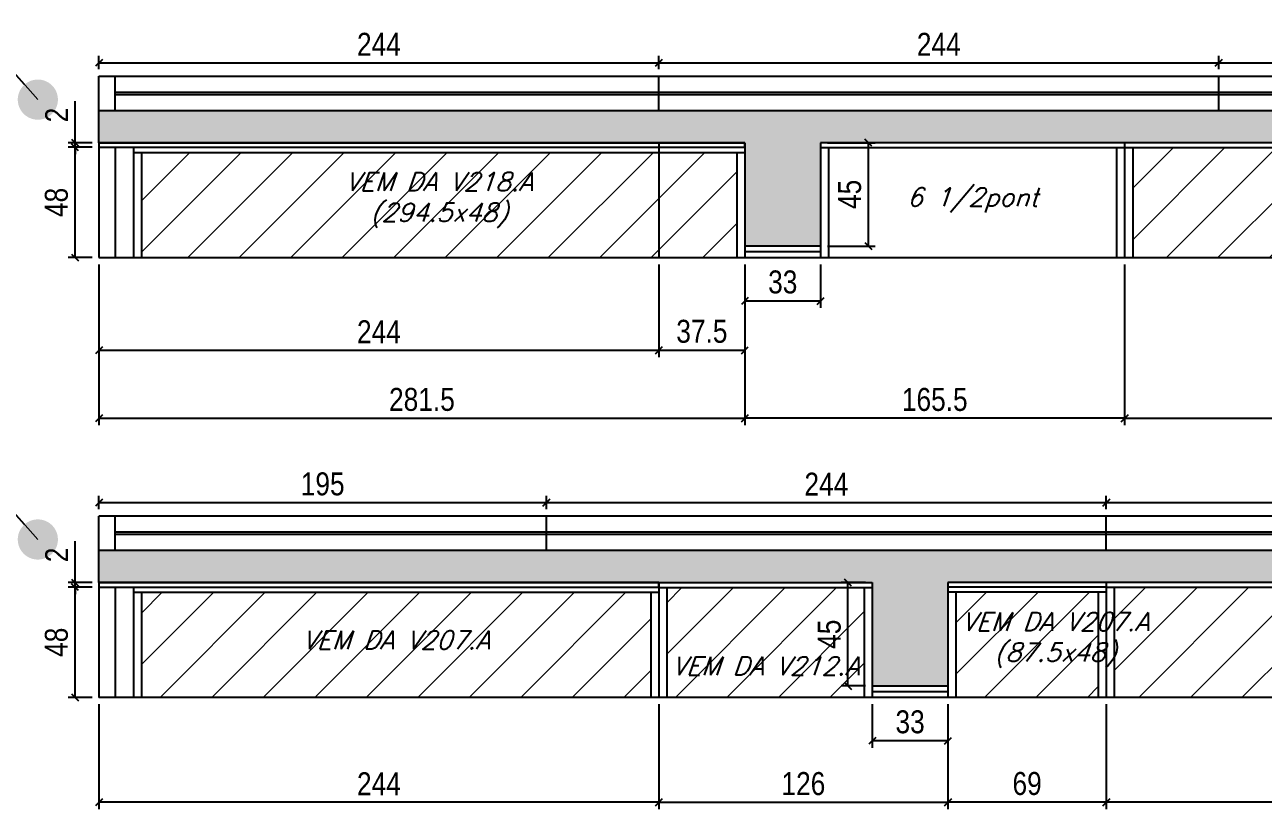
# Model space of a CAD drawing. Extents: x 2603 to 22413, y 1253 to 30260.
# Drawn here: x 16893 to 17432, y 25838 to 26180 of the extents above; entities that cross this region are included whole.
import ezdxf

# ---------------------------------------------------------------- set-up
doc = ezdxf.new("R2010")
doc.units = 0
for name, color, linetype in [('COTA', 241, 'Continuous'), ('Painéis', 200, 'Continuous'), ('SARR_2.2x7', 40, 'Continuous'), ('SARR_3.5x7', 81, 'Continuous'), ('SARR_EDITAR', 141, 'Continuous'), ('texto', 7, 'Continuous')]:
    doc.layers.add(name, color=color, linetype=linetype)
doc.layers.add('Hachura', color=251, linetype='Continuous', lineweight=9)
doc.styles.add('COTA TECNICA', font='techl___.ttf', dxfattribs={"height": 10})
doc.styles.add('Romans', font='romans.shx')
doc.styles.get("Standard").update_dxf_attribs({"font": 'arial.ttf'})
doc.dimstyles.new('3x', dxfattribs={"dimtxt": 10, "dimasz": 5, "dimexe": 7, "dimexo": 5, "dimgap": 4, "dimtad": 1, "dimdec": 4, "dimlfac": 0.3333333333333333, "dimdsep": 46, "dimtxsty": 'Standard', "dimblk": 'DOT', "dimcen": 0.09, "dimclrd": 1, "dimclre": 1, "dimclrt": 2, "dimadec": 0, "dimazin": 2, "dimtfac": 1, "dimtdec": 4, "dimtmove": 0, "dimatfit": 3, "dimldrblk": 'DOT', "dimfxl": 1, "dimtolj": 1, "dimtzin": 0, "dimlwd": 9, "dimlwe": 9, "dimarcsym": 0})
doc.dimstyles.new('PAINEL', dxfattribs={"dimtxt": 10, "dimasz": 3, "dimexe": 3, "dimexo": 3, "dimgap": 3, "dimtad": 1, "dimdec": 1, "dimzin": 12, "dimdsep": 46, "dimtxsty": 'COTA TECNICA', "dimblk1": 'OBLIQUE', "dimblk2": 'OBLIQUE', "dimsah": 1, "dimcen": 0.9, "dimclrd": 4, "dimclre": 4, "dimclrt": 240, "dimadec": 1, "dimazin": 3, "dimtfac": 1, "dimtdec": 1, "dimtmove": 0, "dimatfit": 3, "dimfxl": 1, "dimtolj": 1, "dimtzin": 12, "dimarcsym": 0})
pattern_1 = [(45, (0, 0), (-11.22532015133644, 11.22532015133644), [])]

# ---------------------------------------------------------------- blocks, each defined once
blk = doc.blocks.new('_Oblique')
at = {"color": 0, "linetype": 'ByBlock', "lineweight": -2}
blk.add_line((-0.5, -0.5), (0.5, 0.5), dxfattribs=at)
blk = doc.blocks.new('*D189')
at = {"layer": 'COTA', "color": 4, "linetype": 'ByBlock', "lineweight": -2, "transparency": 16777216}
for p, q in [((17206.38558820728, 26075.51497811414), (17206.38558820728, 26005.51596621071)), ((17371.88558820728, 26075.51497811414), (17371.88558820728, 26005.51596621071)), ((17371.88558820728, 26008.51596621071), (17206.38558820728, 26008.51596621071))]:
    blk.add_line(p, q, dxfattribs=at)
at = {"layer": 'Defpoints', "color": 0, "linetype": 'ByBlock', "transparency": 16777216}
for p in [(17206.38558820728, 26078.51497811414), (17371.88558820728, 26078.51497811414), (17206.38558820728, 26008.51596621071)]:
    blk.add_point(p, dxfattribs=at)
at = {"layer": 'COTA', "color": 4, "linetype": 'ByBlock', "lineweight": -2, "transparency": 16777216, "xscale": 3, "yscale": 3, "zscale": 3, "rotation": 180}
blk.add_blockref('_Oblique', (17206.38558820728, 26008.51596621071), dxfattribs=at)
at = {"layer": 'COTA', "color": 4, "linetype": 'ByBlock', "lineweight": -2, "transparency": 16777216, "xscale": 3, "yscale": 3, "zscale": 3}
blk.add_blockref('_Oblique', (17371.88558820728, 26008.51596621071), dxfattribs=at)
at = {"layer": 'COTA', "color": 240, "linetype": 'ByBlock', "transparency": 16777216, "insert": (17289.13558820728, 26016.62561533352), "char_height": 10, "attachment_point": 5, "style": 'COTA TECNICA'}
blk.add_mtext('\\A1;165.5', dxfattribs=at)
blk = doc.blocks.new('*D190')
at = {"layer": 'COTA', "color": 4, "linetype": 'ByBlock', "lineweight": -2, "transparency": 16777216}
for p, q in [((16924.88558820728, 26075.51497811414), (16924.88558820728, 26005.5159662107)), ((17206.38558820728, 26075.51497811414), (17206.38558820728, 26005.5159662107)), ((16924.88558820728, 26008.5159662107), (17206.38558820728, 26008.5159662107))]:
    blk.add_line(p, q, dxfattribs=at)
at = {"layer": 'Defpoints', "color": 0, "linetype": 'ByBlock', "transparency": 16777216}
for p in [(16924.88558820728, 26078.51497811414), (17206.38558820728, 26078.51497811414), (17206.38558820728, 26008.5159662107)]:
    blk.add_point(p, dxfattribs=at)
at = {"layer": 'COTA', "color": 4, "linetype": 'ByBlock', "lineweight": -2, "transparency": 16777216, "xscale": 3, "yscale": 3, "zscale": 3, "rotation": 180}
blk.add_blockref('_Oblique', (16924.88558820728, 26008.5159662107), dxfattribs=at)
at = {"layer": 'COTA', "color": 4, "linetype": 'ByBlock', "lineweight": -2, "transparency": 16777216, "xscale": 3, "yscale": 3, "zscale": 3}
blk.add_blockref('_Oblique', (17206.38558820728, 26008.5159662107), dxfattribs=at)
at = {"layer": 'COTA', "color": 240, "linetype": 'ByBlock', "transparency": 16777216, "insert": (17065.63558820728, 26016.64754515807), "char_height": 10, "attachment_point": 5, "style": 'COTA TECNICA'}
blk.add_mtext('\\A1;281.5', dxfattribs=at)
blk = doc.blocks.new('*D1182')
at = {"layer": 'COTA', "color": 4, "linetype": 'ByBlock', "lineweight": -2, "transparency": 16777216}
for p, q in [((16924.88558820728, 26160.51497811412), (16924.88558820728, 26166.31221834393)), ((16924.88558820728, 26163.31221834393), (17168.88558820728, 26163.31221834393)), ((17168.88558820728, 26160.51497811412), (17168.88558820728, 26166.31221834393))]:
    blk.add_line(p, q, dxfattribs=at)
at = {"layer": 'Defpoints', "color": 0, "linetype": 'ByBlock', "transparency": 16777216}
for p in [(17168.88558820728, 26163.31221834393), (16924.88558820728, 26157.51497811412), (17168.88558820728, 26157.51497811412)]:
    blk.add_point(p, dxfattribs=at)
at = {"layer": 'COTA', "color": 4, "linetype": 'ByBlock', "lineweight": -2, "transparency": 16777216, "xscale": 3, "yscale": 3, "zscale": 3, "rotation": 180}
blk.add_blockref('_Oblique', (16924.88558820728, 26163.31221834393), dxfattribs=at)
at = {"layer": 'COTA', "color": 4, "linetype": 'ByBlock', "lineweight": -2, "transparency": 16777216, "xscale": 3, "yscale": 3, "zscale": 3}
blk.add_blockref('_Oblique', (17168.88558820728, 26163.31221834393), dxfattribs=at)
at = {"layer": 'COTA', "color": 240, "linetype": 'ByBlock', "transparency": 16777216, "insert": (17046.88558820728, 26171.38531775913), "char_height": 10, "attachment_point": 5, "style": 'COTA TECNICA'}
blk.add_mtext('\\A1;244', dxfattribs=at)
blk = doc.blocks.new('*D1183')
at = {"layer": 'COTA', "color": 4, "linetype": 'ByBlock', "lineweight": -2, "transparency": 16777216}
for p, q in [((17168.88558820728, 26160.51497811412), (17168.88558820728, 26166.31221834393)), ((17168.88558820728, 26163.31221834393), (17412.88558820728, 26163.31221834393)), ((17412.88558820728, 26160.51497811412), (17412.88558820728, 26166.31221834393))]:
    blk.add_line(p, q, dxfattribs=at)
at = {"layer": 'Defpoints', "color": 0, "linetype": 'ByBlock', "transparency": 16777216}
for p in [(17412.88558820728, 26163.31221834393), (17168.88558820728, 26157.51497811412), (17412.88558820728, 26157.51497811412)]:
    blk.add_point(p, dxfattribs=at)
at = {"layer": 'COTA', "color": 4, "linetype": 'ByBlock', "lineweight": -2, "transparency": 16777216, "xscale": 3, "yscale": 3, "zscale": 3, "rotation": 180}
blk.add_blockref('_Oblique', (17168.88558820728, 26163.31221834393), dxfattribs=at)
at = {"layer": 'COTA', "color": 4, "linetype": 'ByBlock', "lineweight": -2, "transparency": 16777216, "xscale": 3, "yscale": 3, "zscale": 3}
blk.add_blockref('_Oblique', (17412.88558820728, 26163.31221834393), dxfattribs=at)
at = {"layer": 'COTA', "color": 240, "linetype": 'ByBlock', "transparency": 16777216, "insert": (17290.88558820728, 26171.38531775913), "char_height": 10, "attachment_point": 5, "style": 'COTA TECNICA'}
blk.add_mtext('\\A1;244', dxfattribs=at)
blk = doc.blocks.new('*D1184')
at = {"layer": 'COTA', "color": 4, "linetype": 'ByBlock', "lineweight": -2, "transparency": 16777216}
for p, q in [((17242.38558820729, 26128.51497811414), (17263.19079688621, 26128.51497811414)), ((17260.19079688621, 26083.51497811413), (17260.19079688621, 26128.51497811414)), ((17242.38558820729, 26083.51497811413), (17263.19079688621, 26083.51497811413))]:
    blk.add_line(p, q, dxfattribs=at)
at = {"layer": 'Defpoints', "color": 0, "linetype": 'ByBlock', "transparency": 16777216}
for p in [(17239.38558820729, 26128.51497811414), (17260.19079688621, 26128.51497811414), (17239.38558820729, 26083.51497811413)]:
    blk.add_point(p, dxfattribs=at)
at = {"layer": 'COTA', "color": 4, "linetype": 'ByBlock', "lineweight": -2, "transparency": 16777216, "xscale": 3, "yscale": 3, "zscale": 3}
for p, rotation in [((17260.19079688621, 26128.51497811414), 90), ((17260.19079688621, 26083.51497811413), 270)]:
    blk.add_blockref('_Oblique', p, dxfattribs=dict(at, rotation=rotation))
at = {"layer": 'COTA', "color": 240, "linetype": 'ByBlock', "transparency": 16777216, "insert": (17252.08114776341, 26106.01497811412), "char_height": 10, "attachment_point": 5, "rotation": 90, "style": 'COTA TECNICA'}
blk.add_mtext('\\A1;45', dxfattribs=at)
blk = doc.blocks.new('*D1185')
at = {"layer": 'COTA', "color": 4, "linetype": 'ByBlock', "lineweight": -2, "transparency": 16777216}
for p, q in [((17206.38558820728, 26075.51497811414), (17206.38558820728, 26056.58873225741)), ((17239.38558820728, 26075.51497811414), (17239.38558820728, 26056.58873225741)), ((17206.38558820728, 26059.58873225741), (17239.38558820728, 26059.58873225741))]:
    blk.add_line(p, q, dxfattribs=at)
at = {"layer": 'Defpoints', "color": 0, "linetype": 'ByBlock', "transparency": 16777216}
for p in [(17206.38558820728, 26078.51497811414), (17239.38558820728, 26078.51497811414), (17239.38558820728, 26059.58873225741)]:
    blk.add_point(p, dxfattribs=at)
at = {"layer": 'COTA', "color": 4, "linetype": 'ByBlock', "lineweight": -2, "transparency": 16777216, "xscale": 3, "yscale": 3, "zscale": 3, "rotation": 180}
blk.add_blockref('_Oblique', (17206.38558820728, 26059.58873225741), dxfattribs=at)
at = {"layer": 'COTA', "color": 4, "linetype": 'ByBlock', "lineweight": -2, "transparency": 16777216, "xscale": 3, "yscale": 3, "zscale": 3}
blk.add_blockref('_Oblique', (17239.38558820728, 26059.58873225741), dxfattribs=at)
at = {"layer": 'COTA', "color": 240, "linetype": 'ByBlock', "transparency": 16777216, "insert": (17222.88558820728, 26067.80803050302), "char_height": 10, "attachment_point": 5, "style": 'COTA TECNICA'}
blk.add_mtext('\\A1;33', dxfattribs=at)
blk = doc.blocks.new('*D1186')
at = {"layer": 'COTA', "color": 4, "linetype": 'ByBlock', "lineweight": -2, "transparency": 16777216}
for p, q in [((16924.88558820728, 26075.51497811414), (16924.88558820728, 26035.0991804323)), ((17168.88558820728, 26075.51497811414), (17168.88558820728, 26035.0991804323)), ((16924.88558820728, 26038.0991804323), (17168.88558820728, 26038.0991804323))]:
    blk.add_line(p, q, dxfattribs=at)
at = {"layer": 'Defpoints', "color": 0, "linetype": 'ByBlock', "transparency": 16777216}
for p in [(16924.88558820728, 26078.51497811414), (17168.88558820728, 26078.51497811414), (17168.88558820728, 26038.0991804323)]:
    blk.add_point(p, dxfattribs=at)
at = {"layer": 'COTA', "color": 4, "linetype": 'ByBlock', "lineweight": -2, "transparency": 16777216, "xscale": 3, "yscale": 3, "zscale": 3, "rotation": 180}
blk.add_blockref('_Oblique', (16924.88558820728, 26038.0991804323), dxfattribs=at)
at = {"layer": 'COTA', "color": 4, "linetype": 'ByBlock', "lineweight": -2, "transparency": 16777216, "xscale": 3, "yscale": 3, "zscale": 3}
blk.add_blockref('_Oblique', (17168.88558820728, 26038.0991804323), dxfattribs=at)
at = {"layer": 'COTA', "color": 240, "linetype": 'ByBlock', "transparency": 16777216, "insert": (17046.88558820728, 26046.1722798475), "char_height": 10, "attachment_point": 5, "style": 'COTA TECNICA'}
blk.add_mtext('\\A1;244', dxfattribs=at)
blk = doc.blocks.new('*D1187')
at = {"layer": 'COTA', "color": 4, "linetype": 'ByBlock', "lineweight": -2, "transparency": 16777216}
for p, q in [((17168.88558820728, 26075.51497811414), (17168.88558820728, 26035.0991804323)), ((17206.38558820728, 26075.51497811413), (17206.38558820728, 26035.0991804323)), ((17168.88558820728, 26038.0991804323), (17206.38558820728, 26038.0991804323))]:
    blk.add_line(p, q, dxfattribs=at)
at = {"layer": 'Defpoints', "color": 0, "linetype": 'ByBlock', "transparency": 16777216}
for p in [(17168.88558820728, 26078.51497811414), (17206.38558820728, 26078.51497811413), (17206.38558820728, 26038.0991804323)]:
    blk.add_point(p, dxfattribs=at)
at = {"layer": 'COTA', "color": 4, "linetype": 'ByBlock', "lineweight": -2, "transparency": 16777216, "xscale": 3, "yscale": 3, "zscale": 3, "rotation": 180}
blk.add_blockref('_Oblique', (17168.88558820728, 26038.0991804323), dxfattribs=at)
at = {"layer": 'COTA', "color": 4, "linetype": 'ByBlock', "lineweight": -2, "transparency": 16777216, "xscale": 3, "yscale": 3, "zscale": 3}
blk.add_blockref('_Oblique', (17206.38558820728, 26038.0991804323), dxfattribs=at)
at = {"layer": 'COTA', "color": 240, "linetype": 'ByBlock', "transparency": 16777216, "insert": (17187.63558820728, 26046.31847867791), "char_height": 10, "attachment_point": 5, "style": 'COTA TECNICA'}
blk.add_mtext('\\A1;37.5', dxfattribs=at)
blk = doc.blocks.new('*D1188')
at = {"layer": 'COTA', "color": 4, "linetype": 'ByBlock', "lineweight": -2, "transparency": 16777216}
for p, q in [((17371.88558820728, 26075.51497811414), (17371.88558820728, 26005.51596621071)), ((17615.88558820728, 26075.51497811414), (17615.88558820728, 26005.51596621071)), ((17371.88558820728, 26008.51596621071), (17615.88558820728, 26008.51596621071))]:
    blk.add_line(p, q, dxfattribs=at)
at = {"layer": 'Defpoints', "color": 0, "linetype": 'ByBlock', "transparency": 16777216}
for p in [(17371.88558820728, 26078.51497811414), (17615.88558820728, 26078.51497811414), (17615.88558820728, 26008.51596621071)]:
    blk.add_point(p, dxfattribs=at)
at = {"layer": 'COTA', "color": 4, "linetype": 'ByBlock', "lineweight": -2, "transparency": 16777216, "xscale": 3, "yscale": 3, "zscale": 3, "rotation": 180}
blk.add_blockref('_Oblique', (17371.88558820728, 26008.51596621071), dxfattribs=at)
at = {"layer": 'COTA', "color": 4, "linetype": 'ByBlock', "lineweight": -2, "transparency": 16777216, "xscale": 3, "yscale": 3, "zscale": 3}
blk.add_blockref('_Oblique', (17615.88558820728, 26008.51596621071), dxfattribs=at)
at = {"layer": 'COTA', "color": 240, "linetype": 'ByBlock', "transparency": 16777216, "insert": (17493.88558820728, 26016.58906562591), "char_height": 10, "attachment_point": 5, "style": 'COTA TECNICA'}
blk.add_mtext('\\A1;244', dxfattribs=at)
blk = doc.blocks.new('*D1189')
at = {"layer": 'COTA', "color": 4, "linetype": 'ByBlock', "lineweight": -2, "transparency": 16777216}
for p, q in [((17412.88558820728, 26160.51497811412), (17412.88558820728, 26166.31221834393)), ((17412.88558820728, 26163.31221834393), (17615.88558820728, 26163.31221834393)), ((17615.88558820728, 26160.51497811413), (17615.88558820728, 26166.31221834393))]:
    blk.add_line(p, q, dxfattribs=at)
at = {"layer": 'Defpoints', "color": 0, "linetype": 'ByBlock', "transparency": 16777216}
for p in [(17615.88558820728, 26163.31221834393), (17412.88558820728, 26157.51497811412), (17615.88558820728, 26157.51497811413)]:
    blk.add_point(p, dxfattribs=at)
at = {"layer": 'COTA', "color": 4, "linetype": 'ByBlock', "lineweight": -2, "transparency": 16777216, "xscale": 3, "yscale": 3, "zscale": 3, "rotation": 180}
blk.add_blockref('_Oblique', (17412.88558820728, 26163.31221834393), dxfattribs=at)
at = {"layer": 'COTA', "color": 4, "linetype": 'ByBlock', "lineweight": -2, "transparency": 16777216, "xscale": 3, "yscale": 3, "zscale": 3}
blk.add_blockref('_Oblique', (17615.88558820728, 26163.31221834393), dxfattribs=at)
at = {"layer": 'COTA', "color": 240, "linetype": 'ByBlock', "transparency": 16777216, "insert": (17514.38558820728, 26171.53151658954), "char_height": 10, "attachment_point": 5, "style": 'COTA TECNICA'}
blk.add_mtext('\\A1;203', dxfattribs=at)
blk = doc.blocks.new('*D195')
at = {"layer": 'COTA', "color": 4, "linetype": 'ByBlock', "lineweight": -2, "transparency": 16777216}
for p, q in [((17168.88558820728, 25883.92262358747), (17168.88558820728, 25838.2089515407)), ((17294.88558820728, 25883.92262358747), (17294.88558820728, 25838.2089515407)), ((17168.88558820728, 25841.2089515407), (17294.88558820728, 25841.2089515407))]:
    blk.add_line(p, q, dxfattribs=at)
at = {"layer": 'Defpoints', "color": 0, "linetype": 'ByBlock', "transparency": 16777216}
for p in [(17168.88558820728, 25886.92262358747), (17294.88558820728, 25886.92262358747), (17294.88558820728, 25841.2089515407)]:
    blk.add_point(p, dxfattribs=at)
at = {"layer": 'COTA', "color": 4, "linetype": 'ByBlock', "lineweight": -2, "transparency": 16777216, "xscale": 3, "yscale": 3, "zscale": 3, "rotation": 180}
blk.add_blockref('_Oblique', (17168.88558820728, 25841.2089515407), dxfattribs=at)
at = {"layer": 'COTA', "color": 4, "linetype": 'ByBlock', "lineweight": -2, "transparency": 16777216, "xscale": 3, "yscale": 3, "zscale": 3}
blk.add_blockref('_Oblique', (17294.88558820728, 25841.2089515407), dxfattribs=at)
at = {"layer": 'COTA', "color": 240, "linetype": 'ByBlock', "transparency": 16777216, "insert": (17231.88558820728, 25849.31129072198), "char_height": 10, "attachment_point": 5, "style": 'COTA TECNICA'}
blk.add_mtext('\\A1;126', dxfattribs=at)
blk = doc.blocks.new('*D1190')
at = {"layer": 'COTA', "color": 4, "linetype": 'ByBlock', "lineweight": -2, "transparency": 16777216}
for p, q in [((17363.88558820728, 25968.92262358746), (17363.88558820728, 25974.71986381726)), ((17607.88558820728, 25968.92262358746), (17607.88558820728, 25974.71986381726)), ((17607.88558820728, 25971.71986381726), (17363.88558820728, 25971.71986381726))]:
    blk.add_line(p, q, dxfattribs=at)
at = {"layer": 'Defpoints', "color": 0, "linetype": 'ByBlock', "transparency": 16777216}
for p in [(17363.88558820728, 25971.71986381726), (17363.88558820728, 25965.92262358746), (17607.88558820728, 25965.92262358746)]:
    blk.add_point(p, dxfattribs=at)
at = {"layer": 'COTA', "color": 4, "linetype": 'ByBlock', "lineweight": -2, "transparency": 16777216, "xscale": 3, "yscale": 3, "zscale": 3, "rotation": 180}
blk.add_blockref('_Oblique', (17363.88558820728, 25971.71986381726), dxfattribs=at)
at = {"layer": 'COTA', "color": 4, "linetype": 'ByBlock', "lineweight": -2, "transparency": 16777216, "xscale": 3, "yscale": 3, "zscale": 3}
blk.add_blockref('_Oblique', (17607.88558820728, 25971.71986381726), dxfattribs=at)
at = {"layer": 'COTA', "color": 240, "linetype": 'ByBlock', "transparency": 16777216, "insert": (17485.88558820728, 25979.79296323247), "char_height": 10, "attachment_point": 5, "style": 'COTA TECNICA'}
blk.add_mtext('\\A1;244', dxfattribs=at)
blk = doc.blocks.new('*D1191')
at = {"layer": 'COTA', "color": 4, "linetype": 'ByBlock', "lineweight": -2, "transparency": 16777216}
for p, q in [((17119.88558820728, 25968.92262358745), (17119.88558820728, 25974.71986381726)), ((17363.88558820728, 25968.92262358746), (17363.88558820728, 25974.71986381726)), ((17363.88558820728, 25971.71986381726), (17119.88558820728, 25971.71986381726))]:
    blk.add_line(p, q, dxfattribs=at)
at = {"layer": 'Defpoints', "color": 0, "linetype": 'ByBlock', "transparency": 16777216}
for p in [(17119.88558820728, 25971.71986381726), (17119.88558820728, 25965.92262358745), (17363.88558820728, 25965.92262358746)]:
    blk.add_point(p, dxfattribs=at)
at = {"layer": 'COTA', "color": 4, "linetype": 'ByBlock', "lineweight": -2, "transparency": 16777216, "xscale": 3, "yscale": 3, "zscale": 3, "rotation": 180}
blk.add_blockref('_Oblique', (17119.88558820728, 25971.71986381726), dxfattribs=at)
at = {"layer": 'COTA', "color": 4, "linetype": 'ByBlock', "lineweight": -2, "transparency": 16777216, "xscale": 3, "yscale": 3, "zscale": 3}
blk.add_blockref('_Oblique', (17363.88558820728, 25971.71986381726), dxfattribs=at)
at = {"layer": 'COTA', "color": 240, "linetype": 'ByBlock', "transparency": 16777216, "insert": (17241.88558820728, 25979.79296323247), "char_height": 10, "attachment_point": 5, "style": 'COTA TECNICA'}
blk.add_mtext('\\A1;244', dxfattribs=at)
blk = doc.blocks.new('*D1192')
at = {"layer": 'COTA', "color": 4, "linetype": 'ByBlock', "lineweight": -2, "transparency": 16777216}
for p, q in [((17258.88558820729, 25936.92262358747), (17248.30686062446, 25936.92262358747)), ((17251.30686062446, 25891.92262358747), (17251.30686062446, 25936.92262358747)), ((17258.88558820729, 25891.92262358747), (17248.30686062446, 25891.92262358747))]:
    blk.add_line(p, q, dxfattribs=at)
at = {"layer": 'Defpoints', "color": 0, "linetype": 'ByBlock', "transparency": 16777216}
for p in [(17251.30686062446, 25936.92262358747), (17261.88558820729, 25936.92262358747), (17261.88558820729, 25891.92262358747)]:
    blk.add_point(p, dxfattribs=at)
at = {"layer": 'COTA', "color": 4, "linetype": 'ByBlock', "lineweight": -2, "transparency": 16777216, "xscale": 3, "yscale": 3, "zscale": 3}
for p, rotation in [((17251.30686062446, 25936.92262358747), 90), ((17251.30686062446, 25891.92262358747), 270)]:
    blk.add_blockref('_Oblique', p, dxfattribs=dict(at, rotation=rotation))
at = {"layer": 'COTA', "color": 240, "linetype": 'ByBlock', "transparency": 16777216, "insert": (17243.19721150165, 25914.42262358746), "char_height": 10, "attachment_point": 5, "rotation": 90, "style": 'COTA TECNICA'}
blk.add_mtext('\\A1;45', dxfattribs=at)
blk = doc.blocks.new('*D1193')
at = {"layer": 'COTA', "color": 4, "linetype": 'ByBlock', "lineweight": -2, "transparency": 16777216}
for p, q in [((17261.88558820728, 25883.92262358748), (17261.88558820728, 25864.99637773074)), ((17294.88558820728, 25883.92262358747), (17294.88558820728, 25864.99637773074)), ((17294.88558820728, 25867.99637773074), (17261.88558820728, 25867.99637773074))]:
    blk.add_line(p, q, dxfattribs=at)
at = {"layer": 'Defpoints', "color": 0, "linetype": 'ByBlock', "transparency": 16777216}
for p in [(17261.88558820728, 25886.92262358748), (17294.88558820728, 25886.92262358747), (17261.88558820728, 25867.99637773074)]:
    blk.add_point(p, dxfattribs=at)
at = {"layer": 'COTA', "color": 4, "linetype": 'ByBlock', "lineweight": -2, "transparency": 16777216, "xscale": 3, "yscale": 3, "zscale": 3, "rotation": 180}
blk.add_blockref('_Oblique', (17261.88558820728, 25867.99637773074), dxfattribs=at)
at = {"layer": 'COTA', "color": 4, "linetype": 'ByBlock', "lineweight": -2, "transparency": 16777216, "xscale": 3, "yscale": 3, "zscale": 3}
blk.add_blockref('_Oblique', (17294.88558820728, 25867.99637773074), dxfattribs=at)
at = {"layer": 'COTA', "color": 240, "linetype": 'ByBlock', "transparency": 16777216, "insert": (17278.38558820728, 25876.21567597636), "char_height": 10, "attachment_point": 5, "style": 'COTA TECNICA'}
blk.add_mtext('\\A1;33', dxfattribs=at)
blk = doc.blocks.new('*D1194')
at = {"layer": 'COTA', "color": 4, "linetype": 'ByBlock', "lineweight": -2, "transparency": 16777216}
for p, q in [((17363.88558820728, 25883.92262358747), (17363.88558820728, 25838.2089515407)), ((17607.88558820728, 25883.92262358747), (17607.88558820728, 25838.2089515407)), ((17607.88558820728, 25841.2089515407), (17363.88558820728, 25841.2089515407))]:
    blk.add_line(p, q, dxfattribs=at)
at = {"layer": 'Defpoints', "color": 0, "linetype": 'ByBlock', "transparency": 16777216}
for p in [(17363.88558820728, 25886.92262358747), (17607.88558820728, 25886.92262358747), (17363.88558820728, 25841.2089515407)]:
    blk.add_point(p, dxfattribs=at)
at = {"layer": 'COTA', "color": 4, "linetype": 'ByBlock', "lineweight": -2, "transparency": 16777216, "xscale": 3, "yscale": 3, "zscale": 3, "rotation": 180}
blk.add_blockref('_Oblique', (17363.88558820728, 25841.2089515407), dxfattribs=at)
at = {"layer": 'COTA', "color": 4, "linetype": 'ByBlock', "lineweight": -2, "transparency": 16777216, "xscale": 3, "yscale": 3, "zscale": 3}
blk.add_blockref('_Oblique', (17607.88558820728, 25841.2089515407), dxfattribs=at)
at = {"layer": 'COTA', "color": 240, "linetype": 'ByBlock', "transparency": 16777216, "insert": (17485.88558820728, 25849.2820509559), "char_height": 10, "attachment_point": 5, "style": 'COTA TECNICA'}
blk.add_mtext('\\A1;244', dxfattribs=at)
blk = doc.blocks.new('*D1195')
at = {"layer": 'COTA', "color": 4, "linetype": 'ByBlock', "lineweight": -2, "transparency": 16777216}
for p, q in [((17294.88558820728, 25883.92262358747), (17294.88558820728, 25838.2089515407)), ((17363.88558820728, 25883.92262358747), (17363.88558820728, 25838.2089515407)), ((17363.88558820728, 25841.2089515407), (17294.88558820728, 25841.2089515407))]:
    blk.add_line(p, q, dxfattribs=at)
at = {"layer": 'Defpoints', "color": 0, "linetype": 'ByBlock', "transparency": 16777216}
for p in [(17294.88558820728, 25886.92262358747), (17363.88558820728, 25886.92262358747), (17294.88558820728, 25841.2089515407)]:
    blk.add_point(p, dxfattribs=at)
at = {"layer": 'COTA', "color": 4, "linetype": 'ByBlock', "lineweight": -2, "transparency": 16777216, "xscale": 3, "yscale": 3, "zscale": 3, "rotation": 180}
blk.add_blockref('_Oblique', (17294.88558820728, 25841.2089515407), dxfattribs=at)
at = {"layer": 'COTA', "color": 4, "linetype": 'ByBlock', "lineweight": -2, "transparency": 16777216, "xscale": 3, "yscale": 3, "zscale": 3}
blk.add_blockref('_Oblique', (17363.88558820728, 25841.2089515407), dxfattribs=at)
at = {"layer": 'COTA', "color": 240, "linetype": 'ByBlock', "transparency": 16777216, "insert": (17329.38558820728, 25849.34053048807), "char_height": 10, "attachment_point": 5, "style": 'COTA TECNICA'}
blk.add_mtext('\\A1;69', dxfattribs=at)
blk = doc.blocks.new('*D1196')
at = {"layer": 'COTA', "color": 4, "linetype": 'ByBlock', "lineweight": -2, "transparency": 16777216}
for p, q in [((16924.88558820728, 25883.92262358747), (16924.88558820728, 25838.20895154069)), ((17168.88558820728, 25883.92262358747), (17168.88558820728, 25838.20895154069)), ((17168.88558820728, 25841.20895154069), (16924.88558820728, 25841.20895154069))]:
    blk.add_line(p, q, dxfattribs=at)
at = {"layer": 'Defpoints', "color": 0, "linetype": 'ByBlock', "transparency": 16777216}
for p in [(16924.88558820728, 25886.92262358747), (17168.88558820728, 25886.92262358747), (16924.88558820728, 25841.20895154069)]:
    blk.add_point(p, dxfattribs=at)
at = {"layer": 'COTA', "color": 4, "linetype": 'ByBlock', "lineweight": -2, "transparency": 16777216, "xscale": 3, "yscale": 3, "zscale": 3, "rotation": 180}
blk.add_blockref('_Oblique', (16924.88558820728, 25841.20895154069), dxfattribs=at)
at = {"layer": 'COTA', "color": 4, "linetype": 'ByBlock', "lineweight": -2, "transparency": 16777216, "xscale": 3, "yscale": 3, "zscale": 3}
blk.add_blockref('_Oblique', (17168.88558820728, 25841.20895154069), dxfattribs=at)
at = {"layer": 'COTA', "color": 240, "linetype": 'ByBlock', "transparency": 16777216, "insert": (17046.88558820728, 25849.2820509559), "char_height": 10, "attachment_point": 5, "style": 'COTA TECNICA'}
blk.add_mtext('\\A1;244', dxfattribs=at)
blk = doc.blocks.new('*D1197')
at = {"layer": 'COTA', "color": 4, "linetype": 'ByBlock', "lineweight": -2, "transparency": 16777216}
for p, q in [((16924.88558820728, 25968.92262358746), (16924.88558820728, 25974.71986381726)), ((17119.88558820728, 25968.92262358745), (17119.88558820728, 25974.71986381726)), ((17119.88558820728, 25971.71986381726), (16924.88558820728, 25971.71986381726))]:
    blk.add_line(p, q, dxfattribs=at)
at = {"layer": 'Defpoints', "color": 0, "linetype": 'ByBlock', "transparency": 16777216}
for p in [(16924.88558820728, 25971.71986381726), (16924.88558820728, 25965.92262358746), (17119.88558820728, 25965.92262358745)]:
    blk.add_point(p, dxfattribs=at)
at = {"layer": 'COTA', "color": 4, "linetype": 'ByBlock', "lineweight": -2, "transparency": 16777216, "xscale": 3, "yscale": 3, "zscale": 3, "rotation": 180}
blk.add_blockref('_Oblique', (16924.88558820728, 25971.71986381726), dxfattribs=at)
at = {"layer": 'COTA', "color": 4, "linetype": 'ByBlock', "lineweight": -2, "transparency": 16777216, "xscale": 3, "yscale": 3, "zscale": 3}
blk.add_blockref('_Oblique', (17119.88558820728, 25971.71986381726), dxfattribs=at)
at = {"layer": 'COTA', "color": 240, "linetype": 'ByBlock', "transparency": 16777216, "insert": (17022.38558820728, 25979.85875270615), "char_height": 10, "attachment_point": 5, "style": 'COTA TECNICA'}
blk.add_mtext('\\A1;195', dxfattribs=at)
blk = doc.blocks.new('*D3222')
at = {"layer": 'COTA', "color": 4, "lineweight": -2, "transparency": 16777216}
for p, q in [((16921.88558820729, 25934.92262358747), (16911.45807939121, 25934.92262358747)), ((16914.45807939121, 25886.92262358748), (16914.45807939121, 25934.92262358747)), ((16921.88558820729, 25886.92262358748), (16911.45807939121, 25886.92262358748))]:
    blk.add_line(p, q, dxfattribs=at)
at = {"layer": 'Defpoints', "color": 0, "transparency": 16777216}
for p in [(16914.45807939121, 25934.92262358747), (16924.88558820729, 25934.92262358747), (16924.88558820729, 25886.92262358748)]:
    blk.add_point(p, dxfattribs=at)
at = {"layer": 'COTA', "color": 4, "lineweight": -2, "transparency": 16777216, "xscale": 3, "yscale": 3, "zscale": 3}
for p, rotation in [((16914.45807939121, 25934.92262358747), 90), ((16914.45807939121, 25886.92262358748), 270)]:
    blk.add_blockref('_Oblique', p, dxfattribs=dict(at, rotation=rotation))
at = {"layer": 'COTA', "color": 240, "transparency": 16777216, "insert": (16906.36305015145, 25910.92262358746), "char_height": 10, "attachment_point": 5, "rotation": 90, "style": 'COTA TECNICA'}
blk.add_mtext('\\A1;48', dxfattribs=at)
blk = doc.blocks.new('*D3223')
at = {"layer": 'COTA', "color": 4, "lineweight": -2, "transparency": 16777216}
for p, q in [((16914.45807939122, 25936.92262358747), (16914.45807939122, 25955.03373469858)), ((16921.88558820729, 25936.92262358747), (16911.45807939122, 25936.92262358747)), ((16921.88558820729, 25934.92262358747), (16911.45807939122, 25934.92262358747)), ((16914.45807939122, 25934.92262358747), (16914.45807939122, 25936.92262358747)), ((16914.45807939122, 25934.92262358747), (16914.45807939122, 25931.92262358747))]:
    blk.add_line(p, q, dxfattribs=at)
at = {"layer": 'Defpoints', "color": 0, "transparency": 16777216}
for p in [(16914.45807939122, 25936.92262358747), (16924.88558820729, 25936.92262358747), (16924.88558820729, 25934.92262358747)]:
    blk.add_point(p, dxfattribs=at)
at = {"layer": 'COTA', "color": 4, "lineweight": -2, "transparency": 16777216, "xscale": 3, "yscale": 3, "zscale": 3}
for p, rotation in [((16914.45807939122, 25936.92262358747), 270), ((16914.45807939122, 25934.92262358747), 90)]:
    blk.add_blockref('_Oblique', p, dxfattribs=dict(at, rotation=rotation))
at = {"layer": 'COTA', "color": 240, "transparency": 16777216, "insert": (16906.45807939123, 25948.97817914301), "char_height": 10, "attachment_point": 5, "rotation": 90, "style": 'COTA TECNICA'}
blk.add_mtext('\\A1;2', dxfattribs=at)
blk = doc.blocks.new('_Dot')
at = {"color": 0, "linetype": 'ByBlock', "lineweight": -2}
blk.add_line((-0.5, 0), (-1, 0), dxfattribs=at)
at = {"color": 0, "linetype": 'ByBlock', "const_width": 0.5}
blk.add_lwpolyline([(-0.25, 0, 1), (0.25, 0, 1)], format="xyb", close=True, dxfattribs=at)
blk = doc.blocks.new('*D3227')
at = {"layer": 'COTA', "color": 4, "lineweight": -2, "transparency": 16777216}
for p, q in [((16921.88558820729, 26126.51497811414), (16911.45807939122, 26126.51497811414)), ((16914.45807939122, 26078.51497811415), (16914.45807939122, 26126.51497811414)), ((16921.88558820729, 26078.51497811415), (16911.45807939122, 26078.51497811415))]:
    blk.add_line(p, q, dxfattribs=at)
at = {"layer": 'Defpoints', "color": 0, "transparency": 16777216}
for p in [(16914.45807939122, 26126.51497811414), (16924.88558820729, 26126.51497811414), (16924.88558820729, 26078.51497811415)]:
    blk.add_point(p, dxfattribs=at)
at = {"layer": 'COTA', "color": 4, "lineweight": -2, "transparency": 16777216, "xscale": 3, "yscale": 3, "zscale": 3}
for p, rotation in [((16914.45807939122, 26126.51497811414), 90), ((16914.45807939122, 26078.51497811415), 270)]:
    blk.add_blockref('_Oblique', p, dxfattribs=dict(at, rotation=rotation))
at = {"layer": 'COTA', "color": 240, "transparency": 16777216, "insert": (16906.36305015146, 26102.51497811413), "char_height": 10, "attachment_point": 5, "rotation": 90, "style": 'COTA TECNICA'}
blk.add_mtext('\\A1;48', dxfattribs=at)
blk = doc.blocks.new('*D3228')
at = {"layer": 'COTA', "color": 4, "lineweight": -2, "transparency": 16777216}
for p, q in [((16914.45807939123, 26128.51497811414), (16914.45807939123, 26146.62608922525)), ((16921.88558820729, 26128.51497811414), (16911.45807939123, 26128.51497811414)), ((16921.88558820729, 26126.51497811414), (16911.45807939123, 26126.51497811414)), ((16914.45807939123, 26126.51497811414), (16914.45807939123, 26128.51497811414)), ((16914.45807939123, 26126.51497811414), (16914.45807939123, 26123.51497811414))]:
    blk.add_line(p, q, dxfattribs=at)
at = {"layer": 'Defpoints', "color": 0, "transparency": 16777216}
for p in [(16914.45807939123, 26128.51497811414), (16924.88558820729, 26128.51497811414), (16924.88558820729, 26126.51497811414)]:
    blk.add_point(p, dxfattribs=at)
at = {"layer": 'COTA', "color": 4, "lineweight": -2, "transparency": 16777216, "xscale": 3, "yscale": 3, "zscale": 3}
for p, rotation in [((16914.45807939123, 26128.51497811414), 270), ((16914.45807939123, 26126.51497811414), 90)]:
    blk.add_blockref('_Oblique', p, dxfattribs=dict(at, rotation=rotation))
at = {"layer": 'COTA', "color": 240, "transparency": 16777216, "insert": (16906.45807939124, 26140.57053366968), "char_height": 10, "attachment_point": 5, "rotation": 90, "style": 'COTA TECNICA'}
blk.add_mtext('\\A1;2', dxfattribs=at)

msp = doc.modelspace()

# ---------------------------------------------------------------- hatches: boundary and pattern name
at = {"layer": 'COTA', "linetype": 'ByBlock'}
h = msp.add_hatch(dxfattribs=at)
h.set_pattern_fill('AR-CONC', color=256, scale=0.03)
h.set_pattern_definition([(49.99999999999999, (-115861.6202756717, -5327.071795359412), (5.46554006988012, -0.4781725661670926), [0.5715, -6.2865]), (355, (-115861.6202756717, -5327.071795359412), (-1.05730264274908, 5.731705357171054), [0.4572, -5.0292175251]), (100.4514447, (-115861.1648154617, -5327.111642964413), (4.408237412710598, 5.253532557365853), [0.4857002639999999, -5.342707337999999]), (46.18420000000001, (-115861.6202756717, -5325.547795359412), (8.132371226763897, -1.261269837981814), [0.85725, -9.429749999999999]), (96.63555760999992, (-115860.9425786717, -5325.652900359412), (7.12212402154509, 7.422783737931645), [0.7285506942, -8.0140682448]), (351.1841511700001, (-115861.6202756717, -5325.547795359412), (7.12212402194931, 7.422783737565979), [0.6857990120999999, -7.5437919576]), (21, (-115860.8582756717, -5325.928795359412), (4.548431738073974, -3.067955945612628), [0.5715, -6.2865]), (326.0000000000001, (-115860.8582756717, -5325.928795359412), (1.854060850429412, 5.525638983669578), [0.4572, -5.029199999999999]), (71.45144499999999, (-115860.4792396937, -5326.184458356413), (6.402492578361485, 2.457683066577157), [0.485700264, -5.342698127999999]), (37.50000000000001, (-115861.6202756717, -5327.071795359412), (0.0926580975177545, 2.536651166194593), [0, -4.96824, 0, -5.1054, 0, -5.04825]), (7.499999999999999, (-115861.6202756717, -5327.071795359412), (2.004589875309172, 3.005417244543585), [0, -2.910839999999999, 0, -4.85394, 0, -1.92405]), (327.5, (-115863.3195356717, -5327.071795359412), (4.067717855006141, -0.1718623197802033), [0, -1.905, 0, -5.9436, 0, -7.886699999999999]), (317.5, (-115864.0815356717, -5327.071795359412), (4.443875441580541, 0.7627947309999908), [0, -2.4765, 0, -3.94716, 0, -5.6007])])
h.paths.add_polyline_path([(17206.38558820728, 26083.51497811412), (17239.38558820728, 26083.51497811412), (17239.38558820728, 26128.51497811412), (17615.88558820728, 26128.51497811412), (17615.88558820728, 26142.51497811413), (16924.88558820728, 26142.51497811412), (16924.88558820728, 26128.51497811412), (17206.38558820728, 26128.51497811412)])
h = msp.add_hatch(dxfattribs=at)
h.set_pattern_fill('AR-CONC', color=256, scale=0.03)
h.set_pattern_definition([(49.99999999999999, (-115915.1202756717, -5518.664149886075), (5.46554006988012, -0.4781725661670926), [0.5715, -6.2865]), (355, (-115915.1202756717, -5518.664149886075), (-1.05730264274908, 5.731705357171054), [0.4572, -5.0292175251]), (100.4514447, (-115914.6648154617, -5518.703997491076), (4.408237412710598, 5.253532557365853), [0.4857002639999999, -5.342707337999999]), (46.18420000000001, (-115915.1202756717, -5517.140149886075), (8.132371226763897, -1.261269837981814), [0.85725, -9.429749999999999]), (96.63555760999992, (-115914.4425786717, -5517.245254886076), (7.12212402154509, 7.422783737931645), [0.7285506942, -8.0140682448]), (351.1841511700001, (-115915.1202756717, -5517.140149886075), (7.12212402194931, 7.422783737565979), [0.6857990120999999, -7.5437919576]), (21, (-115914.3582756717, -5517.521149886075), (4.548431738073974, -3.067955945612628), [0.5715, -6.2865]), (326.0000000000001, (-115914.3582756717, -5517.521149886075), (1.854060850429412, 5.525638983669578), [0.4572, -5.029199999999999]), (71.45144499999999, (-115913.9792396937, -5517.776812883076), (6.402492578361485, 2.457683066577157), [0.485700264, -5.342698127999999]), (37.50000000000001, (-115915.1202756717, -5518.664149886075), (0.0926580975177545, 2.536651166194593), [0, -4.96824, 0, -5.1054, 0, -5.04825]), (7.499999999999999, (-115915.1202756717, -5518.664149886075), (2.004589875309172, 3.005417244543585), [0, -2.910839999999999, 0, -4.85394, 0, -1.92405]), (327.5, (-115916.8195356717, -5518.664149886075), (4.067717855006141, -0.1718623197802033), [0, -1.905, 0, -5.9436, 0, -7.886699999999999]), (317.5, (-115917.5815356717, -5518.664149886075), (4.443875441580541, 0.7627947309999908), [0, -2.4765, 0, -3.94716, 0, -5.6007])])
h.paths.add_polyline_path([(17261.88558820728, 25891.92262358745), (17294.88558820728, 25891.92262358745), (17294.88558820728, 25936.92262358746), (17607.88558820728, 25936.92262358746), (17607.88558820728, 25950.92262358746), (16924.88558820728, 25950.92262358746), (16924.88558820728, 25936.92262358745), (17261.88558820728, 25936.92262358746)])
at = {"layer": 'Hachura', "linetype": 'ByBlock'}
h = msp.add_hatch(dxfattribs=at)
h.set_pattern_fill('ANSI31', color=256, scale=5)
h.set_pattern_definition(pattern_1)
h.paths.add_polyline_path([(17168.88558820728, 26078.51497811414), (17168.88558820728, 26124.31497811413), (16943.38558820728, 26124.31497811411), (16943.38558820731, 26078.51497811414)])
h.paths.add_polyline_path([(17168.88558820728, 26078.51497811414), (17202.88558820725, 26078.51497811414), (17202.88558820728, 26124.31497811412), (17168.88558820728, 26124.31497811412)])
h = msp.add_hatch(dxfattribs=at)
h.set_pattern_fill('ANSI31', color=256, scale=5)
h.set_pattern_definition(pattern_1)
h.paths.add_polyline_path([(17375.38558820728, 26126.31497811412), (17375.38558820731, 26078.51497811414), (17597.38558820725, 26078.51497811413), (17597.38558820728, 26126.31497811412)])
h.paths.add_polyline_path([(17589.38558820725, 25886.92262358747), (17589.38558820728, 25934.72262358745), (17367.38558820728, 25934.72262358746), (17367.38558820731, 25886.92262358748)])
h = msp.add_hatch(dxfattribs=at)
h.set_pattern_fill('ANSI31', color=256, scale=5)
h.set_pattern_definition(pattern_1)
h.paths.add_polyline_path([(17172.38558820728, 25934.72262358745), (17172.38558820731, 25886.92262358747), (17258.38558820725, 25886.92262358747), (17258.38558820728, 25934.72262358747)])
h = msp.add_hatch(dxfattribs=at)
h.set_pattern_fill('ANSI31', color=256, scale=5)
h.set_pattern_definition(pattern_1)
h.paths.add_polyline_path([(17165.38558820725, 25886.92262358748), (17165.38558820728, 25932.72262358746), (16943.38558820728, 25932.72262358745), (16943.38558820731, 25886.92262358747)])
h.paths.add_polyline_path([(17360.38558820725, 25886.92262358747), (17360.38558820729, 25932.72262358746), (17298.38558820728, 25932.72262358747), (17298.38558820731, 25886.92262358747)])

# ---------------------------------------------------------------- linework, layer by layer
at = {"layer": 'COTA', "linetype": 'ByBlock'}
for p, q in [((16924.88558820728, 26128.51497811412), (16924.88558820728, 26142.51497811412)), ((17239.38558820728, 26083.51497811412), (17239.38558820728, 26078.51497811414)), ((16924.88558820728, 25936.92262358745), (16924.88558820728, 25950.92262358746)), ((17261.88558820728, 25891.92262358745), (17261.88558820728, 25886.92262358748))]:
    msp.add_line(p, q, dxfattribs=at)
at = {"layer": 'Painéis', "linetype": 'Continuous'}
for p, q in [((16924.88558820728, 26157.51497811412), (17615.88558820728, 26157.51497811413)), ((16924.88558820728, 26142.51497811412), (16924.88558820728, 26157.51497811412)), ((17168.88558820728, 26142.51497811412), (17168.88558820728, 26157.51497811412)), ((17412.88558820728, 26142.51497811412), (17412.88558820728, 26157.51497811412)), ((16924.88558820728, 26142.51497811412), (17615.88558820728, 26142.51497811413)), ((16924.88558820728, 26128.51497811412), (16924.88558820728, 26078.51497811414)), ((16924.88558820728, 26128.51497811412), (17206.38558820728, 26128.51497811412)), ((17168.88558820728, 26128.51497811412), (17168.88558820728, 26078.51497811414)), ((17206.38558820728, 26128.51497811412), (17206.38558820728, 26078.51497811414)), ((17615.88558820728, 26128.51497811412), (17239.38558820728, 26128.51497811412)), ((17239.38558820728, 26128.51497811412), (17239.38558820728, 26083.51497811412)), ((17371.88558820728, 26128.51497811412), (17371.88558820728, 26078.51497811414)), ((17239.38558820728, 26083.51497811412), (17206.38558820728, 26083.51497811412)), ((16924.88558820728, 26078.51497811414), (17615.88558820728, 26078.51497811414)), ((17607.88558820728, 25965.92262358746), (16924.88558820728, 25965.92262358746)), ((16924.88558820728, 25950.92262358746), (16924.88558820728, 25965.92262358746)), ((17119.88558820728, 25950.92262358745), (17119.88558820728, 25965.92262358745)), ((17363.88558820728, 25950.92262358746), (17363.88558820728, 25965.92262358746)), ((17607.88558820728, 25950.92262358746), (16924.88558820728, 25950.92262358746)), ((16924.88558820728, 25936.92262358745), (16924.88558820728, 25886.92262358747)), ((16924.88558820728, 25936.92262358745), (17261.88558820728, 25936.92262358746)), ((17168.88558820728, 25936.92262358745), (17168.88558820728, 25886.92262358747)), ((17261.88558820728, 25936.92262358746), (17261.88558820728, 25891.92262358745)), ((17607.88558820728, 25936.92262358746), (17294.88558820728, 25936.92262358746)), ((17294.88558820728, 25936.92262358746), (17294.88558820728, 25886.92262358747)), ((17363.88558820728, 25934.92262358746), (17294.88558820728, 25934.92262358746)), ((17363.88558820728, 25936.92262358746), (17363.88558820728, 25886.92262358747)), ((17261.88558820728, 25891.92262358745), (17294.88558820728, 25891.92262358745)), ((17607.88558820728, 25886.92262358747), (16924.88558820728, 25886.92262358747))]:
    msp.add_line(p, q, dxfattribs=at)
for points in [[(17206.38558820728, 26128.51497811412), (16924.88558820728, 26128.51497811412), (16924.88558820728, 26126.51497811412), (17206.38558820728, 26126.51497811412)], [(17168.88558820728, 25936.92262358745), (16924.88558820728, 25936.92262358745), (16924.88558820728, 25934.92262358745), (17168.88558820728, 25934.92262358745)]]:
    msp.add_lwpolyline(points, close=True, dxfattribs=at)
at = {"layer": 'SARR_2.2x7', "linetype": 'Continuous'}
for p, q in [((16931.88558820728, 26142.51497811412), (16931.88558820728, 26157.51497811412)), ((16931.88558820728, 26150.51497811412), (17168.88558820728, 26150.51497811412)), ((17168.88558820728, 26150.51497811412), (17608.88558820728, 26150.51497811413)), ((16931.88558820728, 26149.51497811412), (17168.88558820728, 26149.51497811412)), ((17168.88558820728, 26149.51497811412), (17608.88558820728, 26149.51497811414)), ((16931.88558820725, 26126.51497811412), (16931.88558820728, 26078.51497811414)), ((16939.88558820731, 26124.31497811411), (17206.38558820728, 26124.31497811413)), ((17371.88558820728, 26126.31497811413), (17239.38558820728, 26126.31497811413)), ((17600.88558820728, 26126.31497811412), (17371.88558820728, 26126.31497811413)), ((16931.88558820728, 25950.92262358746), (16931.88558820728, 25965.92262358746)), ((17363.88558820728, 25958.92262358746), (16931.88558820728, 25958.92262358746)), ((17363.88558820728, 25957.92262358745), (16931.88558820728, 25957.92262358747)), ((17600.88558820728, 25958.92262358746), (17363.88558820728, 25958.92262358746)), ((17600.88558820728, 25957.92262358746), (17363.88558820728, 25957.92262358746)), ((16931.88558820725, 25934.92262358745), (16931.88558820728, 25886.92262358747)), ((17168.88558820728, 25934.72262358746), (17261.88558820728, 25934.72262358746)), ((17592.88558820725, 25934.72262358745), (17363.88558820728, 25934.72262358746)), ((16939.88558820728, 25932.72262358745), (17168.88558820728, 25932.72262358746)), ((17363.88558820728, 25932.72262358746), (17294.88558820728, 25932.72262358746))]:
    msp.add_line(p, q, dxfattribs=at)
at = {"layer": 'SARR_3.5x7'}
for p, q in [((16939.88558820728, 26126.51497811412), (16939.88558820731, 26078.51497811414)), ((16943.38558820728, 26124.31497811413), (16943.38558820731, 26078.51497811414)), ((17202.88558820728, 26124.31497811413), (17202.88558820725, 26078.51497811414)), ((17242.88558820728, 26126.31497811413), (17242.88558820731, 26078.51497811414)), ((17368.38558820728, 26126.31497811413), (17368.38558820725, 26078.51497811414)), ((17375.38558820728, 26126.31497811413), (17375.38558820731, 26078.51497811414)), ((16939.88558820728, 25934.92262358745), (16939.88558820731, 25886.92262358747)), ((17172.38558820728, 25934.72262358746), (17172.38558820731, 25886.92262358747)), ((17258.38558820728, 25934.72262358746), (17258.38558820725, 25886.92262358747)), ((17367.38558820728, 25934.72262358746), (17367.38558820731, 25886.92262358747)), ((16943.38558820728, 25932.72262358746), (16943.38558820731, 25886.92262358747)), ((17165.38558820728, 25932.72262358746), (17165.38558820725, 25886.92262358747)), ((17298.38558820728, 25932.72262358746), (17298.38558820731, 25886.92262358747)), ((17360.38558820728, 25932.72262358746), (17360.38558820725, 25886.92262358747))]:
    msp.add_line(p, q, dxfattribs=at)
at = {"layer": 'SARR_EDITAR', "linetype": 'ByBlock'}
for p, q in [((17239.38558820728, 26081.01497811413), (17206.38558820728, 26081.01497811412)), ((17261.88558820728, 25889.42262358747), (17294.88558820728, 25889.42262358746))]:
    msp.add_line(p, q, dxfattribs=at)

# ---------------------------------------------------------------- texts
at = {"layer": 'texto', "color": 2, "char_height": 8, "attachment_point": 5, "style": 'Romans'}
for s, insert in [('{\\Q19;\\C256;VEM DA V218.A^J(294.5x48)}', (17073.13558820731, 26103.51497811413)), ('{\\Q19;\\C256;6 1/2pont}', (17305.63558820728, 26103.51497811414)), ('{\\Q19;\\C256;VEM DA V207.A\\P(87.5x48)}', (17341.69099849655, 25911.92262358745)), ('{\\Q19;\\C256;VEM DA V207.A}', (17054.38558820728, 25911.92262358745)), ('{\\Q19;\\C256;VEM DA V212.A}', (17215.38558820728, 25900.61971286171))]:
    msp.add_mtext(s, dxfattribs=dict(at, insert=insert))

# ---------------------------------------------------------------- dimensions: what is measured, and where the dimension line sits
at = {"layer": 'COTA', "linetype": 'ByBlock'}
for base, p1, p2, picture, middle in [((17168.88558820728, 26163.31221834393), (16924.88558820728, 26157.51497811412), (17168.88558820728, 26157.51497811412), '*D1182', (17046.88558820728, 26171.38531775913)), ((17615.88558820728, 26163.31221834393), (17412.88558820728, 26157.51497811412), (17615.88558820728, 26157.51497811413), '*D1189', (17514.38558820728, 26171.53151658954)), ((17206.38558820728, 26008.5159662107), (16924.88558820728, 26078.51497811414), (17206.38558820728, 26078.51497811414), '*D190', (17065.63558820728, 26016.64754515807)), ((17168.88558820728, 26038.0991804323), (16924.88558820728, 26078.51497811414), (17168.88558820728, 26078.51497811414), '*D1186', (17046.88558820728, 26046.1722798475)), ((17239.38558820728, 26059.58873225741), (17206.38558820728, 26078.51497811414), (17239.38558820728, 26078.51497811414), '*D1185', (17222.88558820728, 26067.80803050302)), ((17615.88558820728, 26008.51596621071), (17371.88558820728, 26078.51497811414), (17615.88558820728, 26078.51497811414), '*D1188', (17493.88558820728, 26016.58906562591)), ((17294.88558820728, 25841.2089515407), (17168.88558820728, 25886.92262358747), (17294.88558820728, 25886.92262358747), '*D195', (17231.88558820728, 25849.31129072198))]:
    dim = msp.add_linear_dim(base=base, p1=p1, p2=p2, dimstyle='PAINEL', dxfattribs=at)
    dim.commit()
    dim.dimension.update_dxf_attribs({"geometry": picture, "text_midpoint": middle})
for base, p1, p2, picture, middle in [((17412.88558820728, 26163.31221834393), (17168.88558820728, 26157.51497811412), (17412.88558820728, 26157.51497811412), '*D1183', (17290.88558820728, 26171.38531775913)), ((17206.38558820728, 26038.0991804323), (17168.88558820728, 26078.51497811414), (17206.38558820728, 26078.51497811413), '*D1187', (17187.63558820728, 26046.31847867791))]:
    dim = msp.add_linear_dim(base=base, p1=p1, p2=p2, dimstyle='PAINEL', override={"dimtmove": 1}, dxfattribs=at)
    dim.commit()
    dim.dimension.update_dxf_attribs({"geometry": picture, "text_midpoint": middle})
at = {"layer": 'COTA'}
for base, p1, p2, picture, middle in [((16914.45807939123, 26128.51497811414), (16924.88558820728, 26126.51497811412), (16924.88558820728, 26128.51497811412), '*D3228', (16906.45807939124, 26140.57053366968)), ((16914.45807939122, 26126.51497811414), (16924.88558820728, 26078.51497811414), (16924.88558820728, 26126.51497811412), '*D3227', (16906.36305015146, 26102.51497811413)), ((16914.45807939122, 25936.92262358747), (16924.88558820728, 25934.92262358745), (16924.88558820728, 25936.92262358745), '*D3223', (16906.45807939123, 25948.97817914301)), ((16914.45807939121, 25934.92262358747), (16924.88558820728, 25886.92262358747), (16924.88558820728, 25934.92262358745), '*D3222', (16906.36305015145, 25910.92262358746))]:
    dim = msp.add_linear_dim(base=base, p1=p1, p2=p2, angle=90, dimstyle='PAINEL', dxfattribs=at)
    dim.commit()
    dim.dimension.update_dxf_attribs({"geometry": picture, "text_midpoint": middle})
at = {"layer": 'COTA', "linetype": 'ByBlock'}
for base, p1, p2, angle, picture, middle in [((17260.19079688621, 26128.51497811414), (17239.38558820728, 26083.51497811412), (17239.38558820728, 26128.51497811412), 90, '*D1184', (17252.08114776341, 26106.01497811412)), ((17206.38558820728, 26008.51596621071), (17371.88558820728, 26078.51497811414), (17206.38558820728, 26078.51497811414), 180, '*D189', (17289.13558820728, 26016.62561533352)), ((16924.88558820728, 25971.71986381726), (17119.88558820728, 25965.92262358745), (16924.88558820728, 25965.92262358746), 180, '*D1197', (17022.38558820728, 25979.85875270615)), ((17363.88558820728, 25971.71986381726), (17607.88558820728, 25965.92262358746), (17363.88558820728, 25965.92262358746), 180, '*D1190', (17485.88558820728, 25979.79296323247)), ((17251.30686062446, 25936.92262358747), (17261.88558820728, 25891.92262358745), (17261.88558820728, 25936.92262358746), 90, '*D1192', (17243.19721150165, 25914.42262358746)), ((16924.88558820728, 25841.20895154069), (17168.88558820728, 25886.92262358747), (16924.88558820728, 25886.92262358747), 180, '*D1196', (17046.88558820728, 25849.2820509559)), ((17261.88558820728, 25867.99637773074), (17294.88558820728, 25886.92262358747), (17261.88558820728, 25886.92262358748), 180, '*D1193', (17278.38558820728, 25876.21567597636)), ((17363.88558820728, 25841.2089515407), (17607.88558820728, 25886.92262358747), (17363.88558820728, 25886.92262358747), 180, '*D1194', (17485.88558820728, 25849.2820509559))]:
    dim = msp.add_linear_dim(base=base, p1=p1, p2=p2, angle=angle, dimstyle='PAINEL', dxfattribs=at)
    dim.commit()
    dim.dimension.update_dxf_attribs({"geometry": picture, "text_midpoint": middle})
for base, p1, p2, picture, middle in [((17119.88558820728, 25971.71986381726), (17363.88558820728, 25965.92262358746), (17119.88558820728, 25965.92262358745), '*D1191', (17241.88558820728, 25979.79296323247)), ((17294.88558820728, 25841.2089515407), (17363.88558820728, 25886.92262358747), (17294.88558820728, 25886.92262358747), '*D1195', (17329.38558820728, 25849.34053048807))]:
    dim = msp.add_linear_dim(base=base, p1=p1, p2=p2, angle=180, dimstyle='PAINEL', override={"dimtmove": 1}, dxfattribs=at)
    dim.commit()
    dim.dimension.update_dxf_attribs({"geometry": picture, "text_midpoint": middle})

# ---------------------------------------------------------------- leaders
at = {"layer": 'Hachura'}
for points in [[(16898.24840093329, 26147.29153215457), (16869.39806068585, 26179.88872791115), (16809.32961235691, 26179.88872791115)], [(16898.24840093329, 25955.6991776279), (16869.39806068585, 25988.29637338448), (16809.32961235691, 25988.29637338448)]]:
    msp.add_leader(points, dimstyle='3x', override={"dimasz": 17.5, "dimgap": 4, "dimtad": 0}, dxfattribs=at)

doc.saveas('drawing.dxf')
